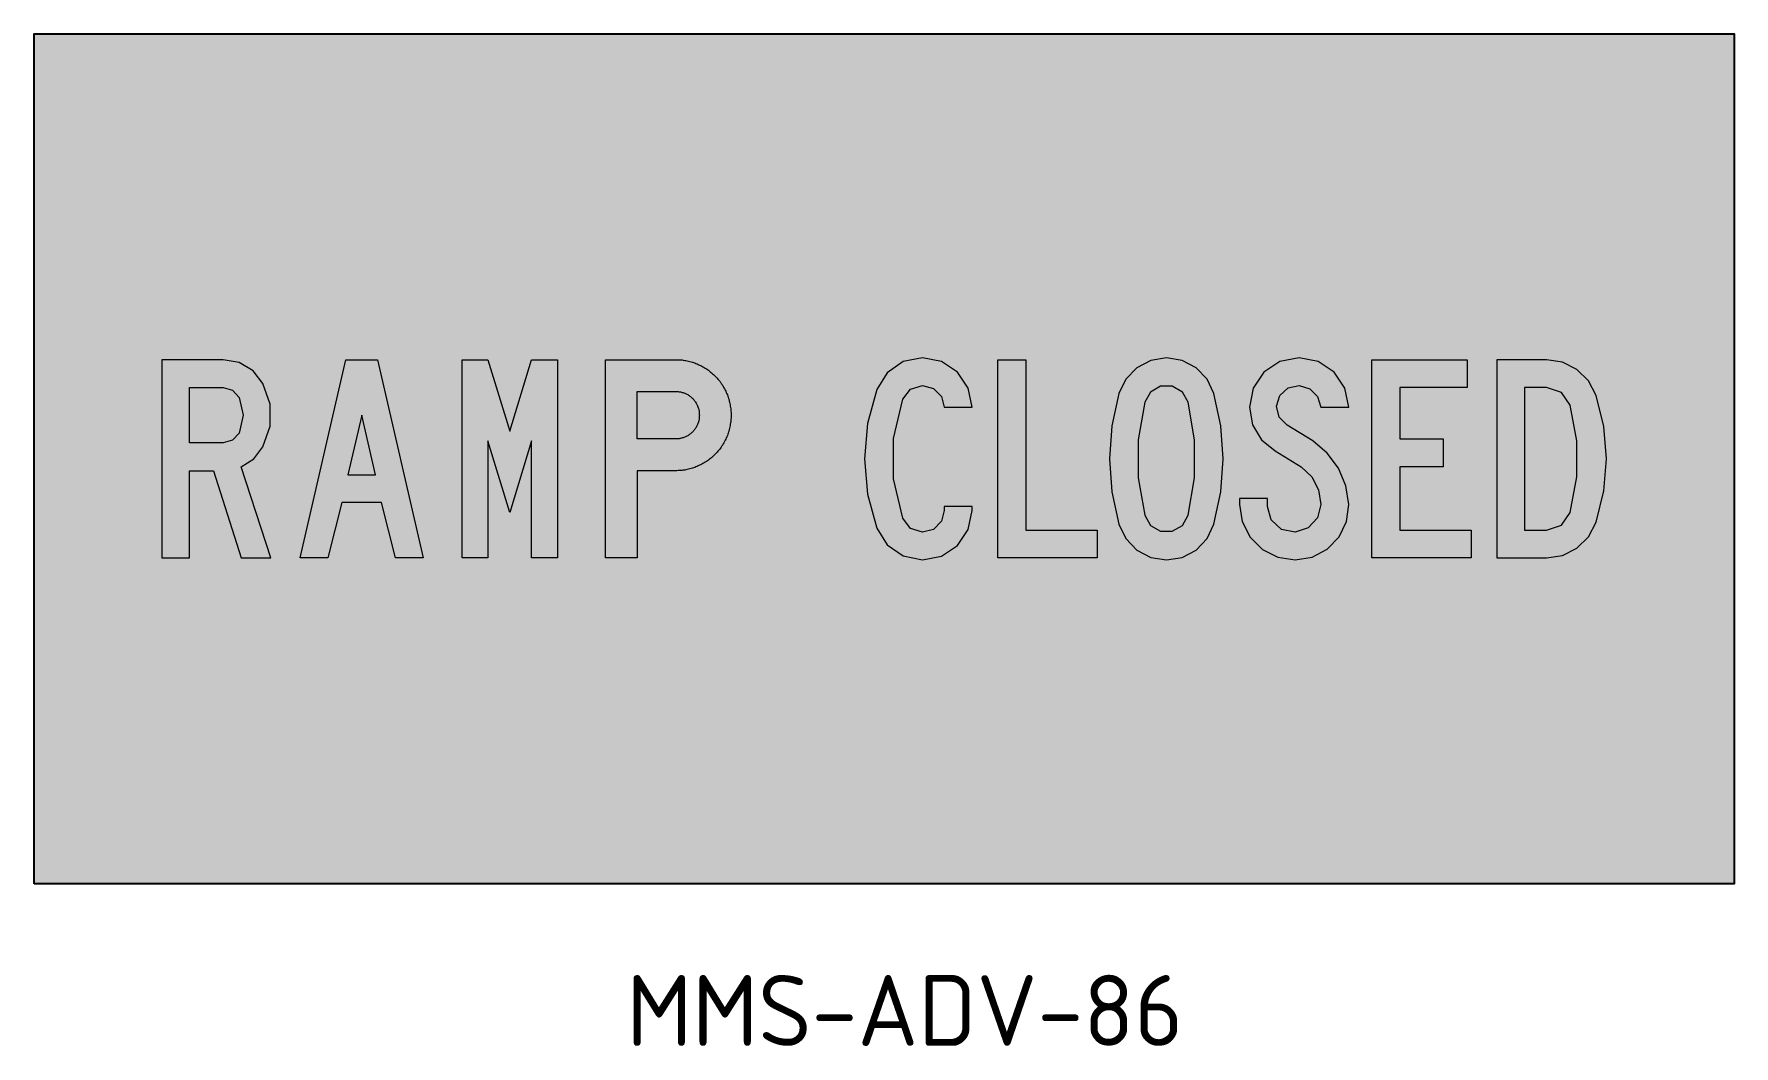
# Model space of a CAD drawing. Extents: x 130 to 250, y 167 to 238.
import ezdxf

# ---------------------------------------------------------------- set-up
doc = ezdxf.new("R2010")
doc.units = 0
doc.layers.add('L25', color=1, linetype='CONTINUOUS')
doc.layers.add('yellow', color=50, linetype='CONTINUOUS')
doc.styles.add('ISO', font='iso3098b.shx')

msp = doc.modelspace()

# ---------------------------------------------------------------- hatches: boundary and pattern name
at = {"layer": 'L25'}
h = msp.add_hatch(color=256, dxfattribs=at)
h.dxf.hatch_style = 1
h.paths.add_polyline_path([(233.72, 201.15), (237.22, 201.15), (238.35, 201.33), (239.37, 201.85), (240.19, 202.65), (240.72, 203.67), (241.27, 205.88), (241.45, 208.15), (241.27, 210.42), (240.72, 212.63), (240.19, 213.65), (239.37, 214.45), (238.35, 214.97), (237.22, 215.15), (233.72, 215.15)])
h.paths.add_polyline_path([(235.68, 203.11), (237.22, 203.11), (238.27, 203.46), (238.9, 204.37), (239.37, 206.88), (239.37, 209.43), (238.9, 211.93), (238.27, 212.84), (237.22, 213.19), (235.68, 213.19)], flags=16)
h.paths.add_polyline_path([(224.9, 201.15), (224.9, 215.15), (231.62, 215.15), (231.62, 213.19), (226.86, 213.19), (226.86, 209.55), (229.94, 209.55), (229.94, 207.59), (226.86, 207.59), (226.86, 203.11), (231.9, 203.11), (231.9, 201.15)])
h.paths.add_polyline_path([(213.75, 203.53), (214.24, 205.82), (214.41, 208.15), (214.24, 210.48), (213.75, 212.77), (213.27, 213.78), (212.49, 214.58), (211.5, 215.1), (210.39, 215.29), (209.29, 215.1), (208.3, 214.58), (207.52, 213.78), (207.03, 212.77), (206.54, 210.48), (206.38, 208.15), (206.54, 205.82), (207.03, 203.53), (207.52, 202.52), (208.3, 201.71), (209.29, 201.19), (210.39, 201.02), (211.5, 201.19), (212.49, 201.71), (213.27, 202.52)])
h.paths.add_polyline_path([(211.93, 204.16), (212.38, 206.81), (212.38, 209.49), (211.93, 212.14), (211.52, 212.86), (210.8, 213.28), (209.98, 213.28), (209.26, 212.86), (208.86, 212.14), (208.4, 209.49), (208.4, 206.81), (208.86, 204.16), (209.26, 203.44), (209.98, 203.03), (210.8, 203.03), (211.52, 203.44)], flags=16)
h.paths.add_polyline_path([(198.5, 201.15), (198.5, 215.15), (200.46, 215.15), (200.46, 203.11), (205.5, 203.11), (205.5, 201.15)])
h.paths.add_polyline_path([(149.25, 201.15), (152.47, 215.15), (154.71, 215.15), (157.93, 201.15), (155.97, 201.15), (154.99, 205.07), (152.19, 205.07), (151.21, 201.15)])
h.paths.add_polyline_path([(146.62, 208.99), (147.12, 210.46), (147.12, 212), (146.62, 213.47), (145.92, 214.36), (144.94, 214.94), (143.82, 215.15), (139.49, 215.15), (139.49, 201.15), (141.44, 201.15), (141.44, 207.31), (143.12, 207.31), (145.08, 201.15), (147.18, 201.15), (145.08, 207.59), (145.97, 208.16)])
h.paths.add_polyline_path([(143.82, 209.27), (141.44, 209.27), (141.44, 213.19), (143.82, 213.19), (144.48, 213), (144.94, 212.49), (145.23, 211.23), (144.94, 209.97), (144.48, 209.46)], flags=16)
h.paths.add_polyline_path([(153.6, 211.23), (152.61, 207.03), (154.57, 207.03)], flags=16)
h.paths.add_polyline_path([(196.67, 204.51), (196.67, 204.79), (194.71, 204.79), (194.71, 204.51), (194.51, 203.74), (193.95, 203.17), (193.18, 202.97), (192.32, 203.24), (191.78, 203.95), (191.13, 206.73), (191.13, 209.58), (191.78, 212.35), (192.32, 213.06), (193.18, 213.33), (193.95, 213.12), (194.51, 212.56), (194.71, 211.79), (196.67, 211.79), (196.41, 213.13), (195.65, 214.27), (194.52, 215.03), (193.18, 215.29), (191.82, 215.02), (190.69, 214.23), (189.95, 213.05), (189.29, 210.64), (189.07, 208.15), (189.29, 205.66), (189.95, 203.25), (190.69, 202.08), (191.82, 201.29), (193.18, 201.01), (194.52, 201.27), (195.65, 202.03), (196.41, 203.17)])
h.paths.add_polyline_path([(219.76, 213.33), (220.51, 213.09), (221.06, 212.54), (221.29, 211.79), (223.26, 211.79), (222.99, 213.13), (222.23, 214.27), (221.1, 215.03), (219.76, 215.29), (218.41, 215.03), (217.28, 214.27), (216.52, 213.13), (216.26, 211.79), (216.48, 210.56), (217.11, 209.49), (218.08, 208.71), (219.9, 207.59), (220.65, 206.88), (221.13, 205.96), (221.29, 204.93), (221.06, 203.99), (220.4, 203.28), (219.48, 202.97), (218.51, 203.16), (217.78, 203.84), (217.52, 204.79), (217.52, 205.35), (215.56, 205.35), (215.56, 204.93), (215.74, 203.72), (216.3, 202.62), (217.17, 201.75), (218.26, 201.2), (219.48, 201.01), (220.67, 201.21), (221.75, 201.76), (222.59, 202.64), (223.11, 203.73), (223.26, 204.93), (223.05, 206.24), (222.54, 207.48), (221.75, 208.55), (220.74, 209.41), (218.92, 210.53), (218.36, 211.09), (218.16, 211.87), (218.39, 212.63), (218.98, 213.17)])
h.paths.add_polyline_path([(160.68, 215.15), (162.5, 215.15), (164.04, 210.11), (165.58, 215.15), (167.4, 215.15), (167.4, 201.15), (165.58, 201.15), (165.58, 209.41), (164.04, 204.37), (162.5, 209.41), (162.5, 201.15), (160.68, 201.15)])
h.paths.add_polyline_path([(175.75, 212.91), (175.8, 212.91), (175.87, 212.91), (175.92, 212.9), (175.99, 212.89), (176.04, 212.88), (176.1, 212.87), (176.16, 212.86), (176.22, 212.84), (176.28, 212.83), (176.33, 212.8), (176.39, 212.79), (176.44, 212.76), (176.5, 212.73), (176.55, 212.71), (176.6, 212.68), (176.65, 212.64), (176.7, 212.61), (176.76, 212.58), (176.8, 212.54), (176.85, 212.5), (176.89, 212.46), (176.94, 212.42), (176.98, 212.38), (177.02, 212.33), (177.06, 212.29), (177.09, 212.24), (177.13, 212.19), (177.16, 212.14), (177.19, 212.09), (177.22, 212.03), (177.25, 211.98), (177.27, 211.93), (177.3, 211.88), (177.32, 211.82), (177.34, 211.76), (177.36, 211.7), (177.38, 211.65), (177.39, 211.59), (177.4, 211.53), (177.41, 211.47), (177.42, 211.41), (177.42, 211.35), (177.42, 211.29), (177.43, 211.23), (177.42, 211.17), (177.42, 211.11), (177.42, 211.05), (177.41, 210.99), (177.4, 210.93), (177.39, 210.87), (177.38, 210.81), (177.36, 210.75), (177.34, 210.7), (177.32, 210.64), (177.3, 210.58), (177.27, 210.53), (177.25, 210.47), (177.22, 210.42), (177.19, 210.37), (177.16, 210.32), (177.13, 210.27), (177.09, 210.22), (177.06, 210.17), (177.02, 210.13), (176.98, 210.08), (176.94, 210.04), (176.89, 210), (176.85, 209.96), (176.8, 209.92), (176.76, 209.88), (176.7, 209.85), (176.65, 209.81), (176.6, 209.78), (176.55, 209.75), (176.5, 209.72), (176.44, 209.7), (176.39, 209.68), (176.33, 209.66), (176.28, 209.63), (176.22, 209.62), (176.16, 209.6), (176.1, 209.59), (176.04, 209.58), (175.99, 209.56), (175.92, 209.56), (175.87, 209.55), (175.8, 209.55), (175.75, 209.55), (173.03, 209.55), (173.03, 212.91)], flags=16)
h.paths.add_polyline_path([(175.75, 215.15), (175.84, 215.15), (175.93, 215.15), (176.02, 215.14), (176.11, 215.13), (176.2, 215.13), (176.29, 215.11), (176.39, 215.1), (176.48, 215.09), (176.57, 215.07), (176.66, 215.05), (176.75, 215.02), (176.84, 215), (176.93, 214.97), (177.01, 214.94), (177.1, 214.92), (177.18, 214.88), (177.27, 214.85), (177.35, 214.81), (177.44, 214.77), (177.52, 214.73), (177.6, 214.69), (177.68, 214.65), (177.76, 214.6), (177.84, 214.55), (177.92, 214.5), (178, 214.45), (178.07, 214.4), (178.14, 214.34), (178.21, 214.28), (178.29, 214.23), (178.36, 214.16), (178.42, 214.1), (178.49, 214.04), (178.55, 213.98), (178.62, 213.91), (178.68, 213.84), (178.74, 213.77), (178.8, 213.7), (178.86, 213.63), (178.91, 213.55), (178.96, 213.48), (179.02, 213.4), (179.07, 213.33), (179.11, 213.25), (179.16, 213.17), (179.2, 213.09), (179.25, 213), (179.29, 212.92), (179.32, 212.84), (179.36, 212.75), (179.4, 212.67), (179.43, 212.58), (179.46, 212.5), (179.49, 212.41), (179.52, 212.32), (179.54, 212.23), (179.56, 212.14), (179.58, 212.05), (179.6, 211.96), (179.61, 211.87), (179.62, 211.78), (179.64, 211.69), (179.65, 211.6), (179.65, 211.51), (179.66, 211.41), (179.66, 211.32), (179.66, 211.23), (179.66, 211.14), (179.66, 211.04), (179.65, 210.95), (179.65, 210.86), (179.64, 210.77), (179.62, 210.68), (179.61, 210.59), (179.6, 210.5), (179.58, 210.41), (179.56, 210.32), (179.54, 210.23), (179.52, 210.14), (179.49, 210.05), (179.46, 209.96), (179.43, 209.88), (179.4, 209.79), (179.36, 209.71), (179.32, 209.62), (179.29, 209.54), (179.25, 209.46), (179.2, 209.37), (179.16, 209.29), (179.11, 209.21), (179.07, 209.13), (179.02, 209.06), (178.96, 208.98), (178.91, 208.9), (178.86, 208.83), (178.8, 208.76), (178.74, 208.69), (178.68, 208.62), (178.62, 208.55), (178.55, 208.48), (178.49, 208.42), (178.42, 208.36), (178.36, 208.29), (178.29, 208.23), (178.21, 208.18), (178.14, 208.12), (178.07, 208.06), (178, 208.01), (177.92, 207.96), (177.84, 207.91), (177.76, 207.86), (177.68, 207.82), (177.6, 207.77), (177.52, 207.73), (177.44, 207.69), (177.35, 207.65), (177.27, 207.61), (177.18, 207.58), (177.1, 207.54), (177.01, 207.51), (176.93, 207.49), (176.84, 207.46), (176.75, 207.44), (176.66, 207.41), (176.57, 207.4), (176.48, 207.38), (176.39, 207.36), (176.29, 207.34), (176.2, 207.33), (176.11, 207.33), (176.02, 207.32), (175.93, 207.32), (175.84, 207.31), (175.75, 207.31), (173.03, 207.31), (173.03, 201.15), (170.79, 201.15), (170.79, 215.15)])
at = {"layer": 'yellow'}
h = msp.add_hatch(color=256, dxfattribs=at)
h.dxf.hatch_style = 1
h.paths.add_polyline_path([(130.46, 178.15), (130.46, 238.15), (250.46, 238.15), (250.46, 178.15)])

# ---------------------------------------------------------------- linework, layer by layer
at = {"layer": 'L25'}
msp.add_lwpolyline([(130.46, 178.15), (130.46, 238.15), (250.46, 238.15), (250.46, 178.15)], close=True, dxfattribs=at)
at = {"layer": 'L25', "lineweight": 0}
for points in [[(146.62, 208.99), (147.12, 210.46), (147.12, 212), (146.62, 213.47), (145.92, 214.36), (144.94, 214.94), (143.82, 215.15), (139.49, 215.15), (139.49, 201.15), (141.44, 201.15), (141.44, 207.31), (143.12, 207.31), (145.08, 201.15), (147.18, 201.15), (145.08, 207.59), (145.97, 208.16)], [(149.25, 201.15), (152.47, 215.15), (154.71, 215.15), (157.93, 201.15), (155.97, 201.15), (154.99, 205.07), (152.19, 205.07), (151.21, 201.15), (149.25, 201.15)], [(160.68, 215.15), (162.5, 215.15), (164.04, 210.11), (165.58, 215.15), (167.4, 215.15), (167.4, 201.15), (165.58, 201.15), (165.58, 209.41), (164.04, 204.37), (162.5, 209.41), (162.5, 201.15), (160.68, 201.15), (160.68, 215.15)], [(175.75, 215.15), (175.84, 215.15), (175.93, 215.15), (176.02, 215.14), (176.11, 215.13), (176.2, 215.13), (176.29, 215.11), (176.39, 215.1), (176.48, 215.09), (176.57, 215.07), (176.66, 215.05), (176.75, 215.02), (176.84, 215), (176.93, 214.97), (177.01, 214.94), (177.1, 214.92), (177.18, 214.88), (177.27, 214.85), (177.35, 214.81), (177.44, 214.77), (177.52, 214.73), (177.6, 214.69), (177.68, 214.65), (177.76, 214.6), (177.84, 214.55), (177.92, 214.5), (178, 214.45), (178.07, 214.4), (178.14, 214.34), (178.21, 214.28), (178.29, 214.23), (178.36, 214.16), (178.42, 214.1), (178.49, 214.04), (178.55, 213.98), (178.62, 213.91), (178.68, 213.84), (178.74, 213.77), (178.8, 213.7), (178.86, 213.63), (178.91, 213.55), (178.96, 213.48), (179.02, 213.4), (179.07, 213.33), (179.11, 213.25), (179.16, 213.17), (179.2, 213.09), (179.25, 213), (179.29, 212.92), (179.32, 212.84), (179.36, 212.75), (179.4, 212.67), (179.43, 212.58), (179.46, 212.5), (179.49, 212.41), (179.52, 212.32), (179.54, 212.23), (179.56, 212.14), (179.58, 212.05), (179.6, 211.96), (179.61, 211.87), (179.62, 211.78), (179.64, 211.69), (179.65, 211.6), (179.65, 211.51), (179.66, 211.41), (179.66, 211.32), (179.66, 211.23), (179.66, 211.14), (179.66, 211.04), (179.65, 210.95), (179.65, 210.86), (179.64, 210.77), (179.62, 210.68), (179.61, 210.59), (179.6, 210.5), (179.58, 210.41), (179.56, 210.32), (179.54, 210.23), (179.52, 210.14), (179.49, 210.05), (179.46, 209.96), (179.43, 209.88), (179.4, 209.79), (179.36, 209.71), (179.32, 209.62), (179.29, 209.54), (179.25, 209.46), (179.2, 209.37), (179.16, 209.29), (179.11, 209.21), (179.07, 209.13), (179.02, 209.06), (178.96, 208.98), (178.91, 208.9), (178.86, 208.83), (178.8, 208.76), (178.74, 208.69), (178.68, 208.62), (178.62, 208.55), (178.55, 208.48), (178.49, 208.42), (178.42, 208.36), (178.36, 208.29), (178.29, 208.23), (178.21, 208.18), (178.14, 208.12), (178.07, 208.06), (178, 208.01), (177.92, 207.96), (177.84, 207.91), (177.76, 207.86), (177.68, 207.82), (177.6, 207.77), (177.52, 207.73), (177.44, 207.69), (177.35, 207.65), (177.27, 207.61), (177.18, 207.58), (177.1, 207.54), (177.01, 207.51), (176.93, 207.49), (176.84, 207.46), (176.75, 207.44), (176.66, 207.41), (176.57, 207.4), (176.48, 207.38), (176.39, 207.36), (176.29, 207.34), (176.2, 207.33), (176.11, 207.33), (176.02, 207.32), (175.93, 207.32), (175.84, 207.31), (175.75, 207.31), (173.03, 207.31), (173.03, 201.15), (170.79, 201.15), (170.79, 215.15)], [(196.67, 204.51), (196.67, 204.79), (194.71, 204.79), (194.71, 204.51), (194.51, 203.74), (193.95, 203.17), (193.18, 202.97), (192.32, 203.24), (191.78, 203.95), (191.13, 206.73), (191.13, 209.58), (191.78, 212.35), (192.32, 213.06), (193.18, 213.33), (193.95, 213.12), (194.51, 212.56), (194.71, 211.79), (196.67, 211.79), (196.41, 213.13), (195.65, 214.27), (194.52, 215.03), (193.18, 215.29), (191.82, 215.02), (190.69, 214.23), (189.95, 213.05), (189.29, 210.64), (189.07, 208.15), (189.29, 205.66), (189.95, 203.25), (190.69, 202.08), (191.82, 201.29), (193.18, 201.01), (194.52, 201.27), (195.65, 202.03), (196.41, 203.17)], [(198.5, 201.15), (198.5, 215.15), (200.46, 215.15), (200.46, 203.11), (205.5, 203.11), (205.5, 201.15), (198.5, 201.15)], [(213.75, 203.53), (214.24, 205.82), (214.41, 208.15), (214.24, 210.48), (213.75, 212.77), (213.27, 213.78), (212.49, 214.58), (211.5, 215.1), (210.39, 215.29), (209.29, 215.1), (208.3, 214.58), (207.52, 213.78), (207.03, 212.77), (206.54, 210.48), (206.38, 208.15), (206.54, 205.82), (207.03, 203.53), (207.52, 202.52), (208.3, 201.71), (209.29, 201.19), (210.39, 201.02), (211.5, 201.19), (212.49, 201.71), (213.27, 202.52), (213.75, 203.53)], [(219.76, 213.33), (220.51, 213.09), (221.06, 212.54), (221.29, 211.79), (223.26, 211.79), (222.99, 213.13), (222.23, 214.27), (221.1, 215.03), (219.76, 215.29), (218.41, 215.03), (217.28, 214.27), (216.52, 213.13), (216.26, 211.79), (216.48, 210.56), (217.11, 209.49), (218.08, 208.71), (219.9, 207.59), (220.65, 206.88), (221.13, 205.96), (221.29, 204.93), (221.06, 203.99), (220.4, 203.28), (219.48, 202.97), (218.51, 203.16), (217.78, 203.84), (217.52, 204.79), (217.52, 205.35), (215.56, 205.35), (215.56, 204.93), (215.74, 203.72), (216.3, 202.62), (217.17, 201.75), (218.26, 201.2), (219.48, 201.01), (220.67, 201.21), (221.75, 201.76), (222.59, 202.64), (223.11, 203.73), (223.26, 204.93), (223.05, 206.24), (222.54, 207.48), (221.75, 208.55), (220.74, 209.41), (218.92, 210.53), (218.36, 211.09), (218.16, 211.87), (218.39, 212.63), (218.98, 213.17)], [(224.9, 201.15), (224.9, 215.15), (231.62, 215.15), (231.62, 213.19), (226.86, 213.19), (226.86, 209.55), (229.94, 209.55), (229.94, 207.59), (226.86, 207.59), (226.86, 203.11), (231.9, 203.11), (231.9, 201.15), (224.9, 201.15)], [(233.72, 201.15), (237.22, 201.15), (238.35, 201.33), (239.37, 201.85), (240.19, 202.65), (240.72, 203.67), (241.27, 205.88), (241.45, 208.15), (241.27, 210.42), (240.72, 212.63), (240.19, 213.65), (239.37, 214.45), (238.35, 214.97), (237.22, 215.15), (233.72, 215.15), (233.72, 201.15)], [(143.82, 209.27), (141.44, 209.27), (141.44, 213.19), (143.82, 213.19), (144.48, 213), (144.94, 212.49), (145.23, 211.23), (144.94, 209.97), (144.48, 209.46)], [(175.75, 212.91), (175.8, 212.91), (175.87, 212.91), (175.92, 212.9), (175.99, 212.89), (176.04, 212.88), (176.1, 212.87), (176.16, 212.86), (176.22, 212.84), (176.28, 212.83), (176.33, 212.8), (176.39, 212.79), (176.44, 212.76), (176.5, 212.73), (176.55, 212.71), (176.6, 212.68), (176.65, 212.64), (176.7, 212.61), (176.76, 212.58), (176.8, 212.54), (176.85, 212.5), (176.89, 212.46), (176.94, 212.42), (176.98, 212.38), (177.02, 212.33), (177.06, 212.29), (177.09, 212.24), (177.13, 212.19), (177.16, 212.14), (177.19, 212.09), (177.22, 212.03), (177.25, 211.98), (177.27, 211.93), (177.3, 211.88), (177.32, 211.82), (177.34, 211.76), (177.36, 211.7), (177.38, 211.65), (177.39, 211.59), (177.4, 211.53), (177.41, 211.47), (177.42, 211.41), (177.42, 211.35), (177.42, 211.29), (177.43, 211.23), (177.42, 211.17), (177.42, 211.11), (177.42, 211.05), (177.41, 210.99), (177.4, 210.93), (177.39, 210.87), (177.38, 210.81), (177.36, 210.75), (177.34, 210.7), (177.32, 210.64), (177.3, 210.58), (177.27, 210.53), (177.25, 210.47), (177.22, 210.42), (177.19, 210.37), (177.16, 210.32), (177.13, 210.27), (177.09, 210.22), (177.06, 210.17), (177.02, 210.13), (176.98, 210.08), (176.94, 210.04), (176.89, 210), (176.85, 209.96), (176.8, 209.92), (176.76, 209.88), (176.7, 209.85), (176.65, 209.81), (176.6, 209.78), (176.55, 209.75), (176.5, 209.72), (176.44, 209.7), (176.39, 209.68), (176.33, 209.66), (176.28, 209.63), (176.22, 209.62), (176.16, 209.6), (176.1, 209.59), (176.04, 209.58), (175.99, 209.56), (175.92, 209.56), (175.87, 209.55), (175.8, 209.55), (175.75, 209.55), (173.03, 209.55), (173.03, 212.91)], [(211.93, 204.16), (212.38, 206.81), (212.38, 209.49), (211.93, 212.14), (211.52, 212.86), (210.8, 213.28), (209.98, 213.28), (209.26, 212.86), (208.86, 212.14), (208.4, 209.49), (208.4, 206.81), (208.86, 204.16), (209.26, 203.44), (209.98, 203.03), (210.8, 203.03), (211.52, 203.44), (211.93, 204.16)], [(235.68, 203.11), (237.22, 203.11), (238.27, 203.46), (238.9, 204.37), (239.37, 206.88), (239.37, 209.43), (238.9, 211.93), (238.27, 212.84), (237.22, 213.19), (235.68, 213.19), (235.68, 203.11)], [(153.6, 211.23), (152.61, 207.03), (154.57, 207.03)]]:
    msp.add_lwpolyline(points, close=True, dxfattribs=at)

# ---------------------------------------------------------------- texts
at = {"layer": 'L25', "insert": (172.27, 171.7), "char_height": 5, "width": 49.4693, "attachment_point": 1, "style": 'ISO'}
msp.add_mtext('{\\C3;MMS-ADV-86}', dxfattribs=at)

doc.saveas('drawing.dxf')
